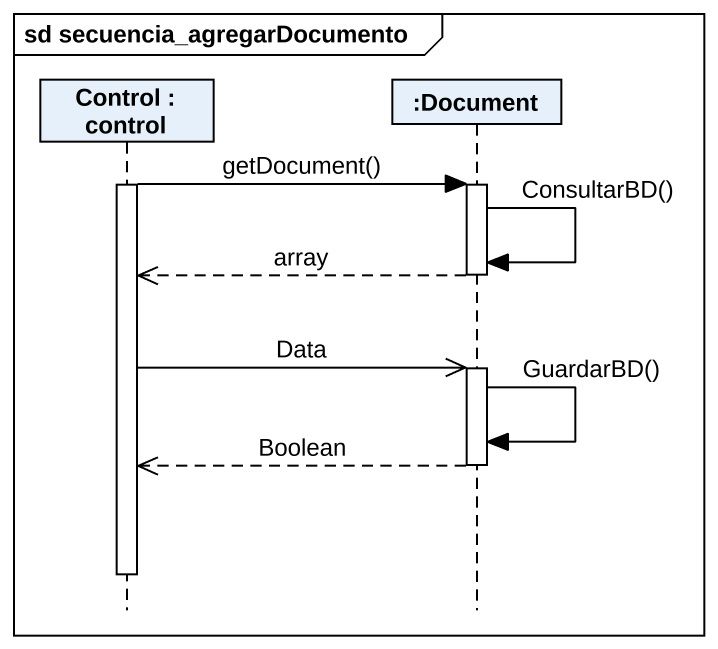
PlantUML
@startuml
mainframe sd secuencia_agregarDocumento
hide footbox
participant "Control : control" as Control_
participant ":Document" as Document

activate Control_
Control_ -> Document : getDocument()
activate Document
Document -> Document : ConsultarBD()
Document -->> Control_ : array
deactivate Document
Control_ ->> Document : Data
activate Document
Document -> Document : GuardarBD()
Document -->> Control_ : Boolean
deactivate Document
deactivate Control_
@enduml
